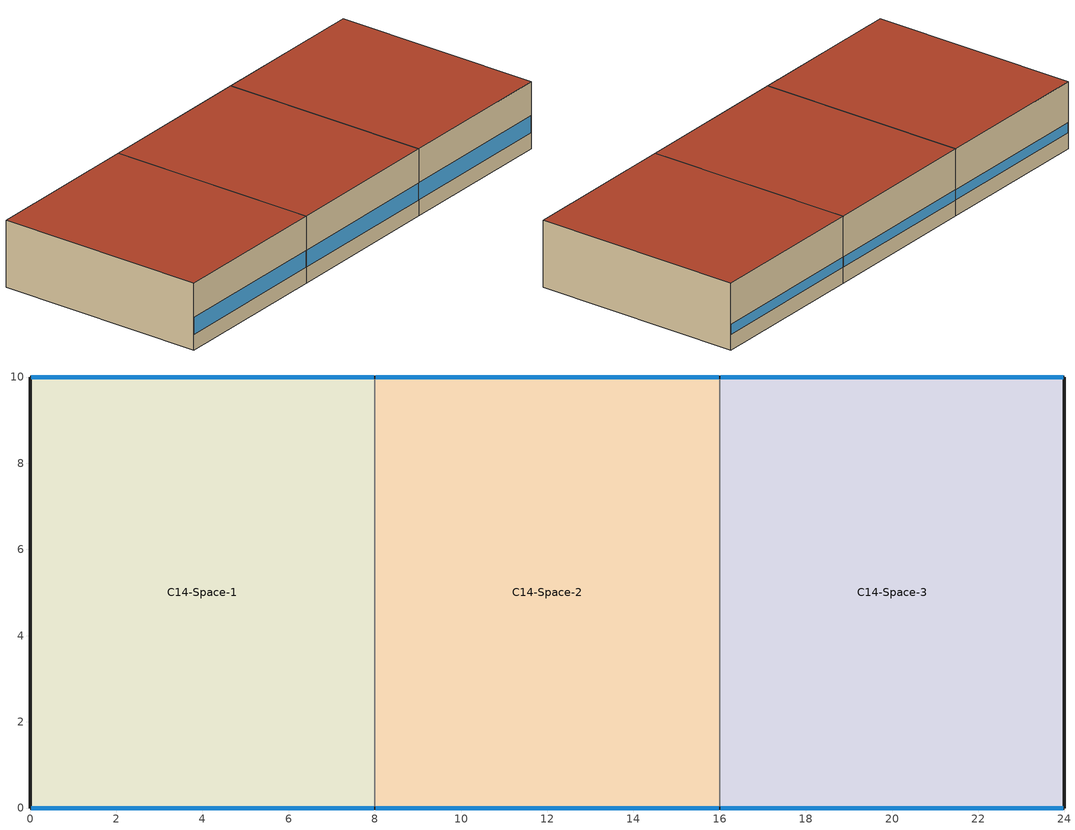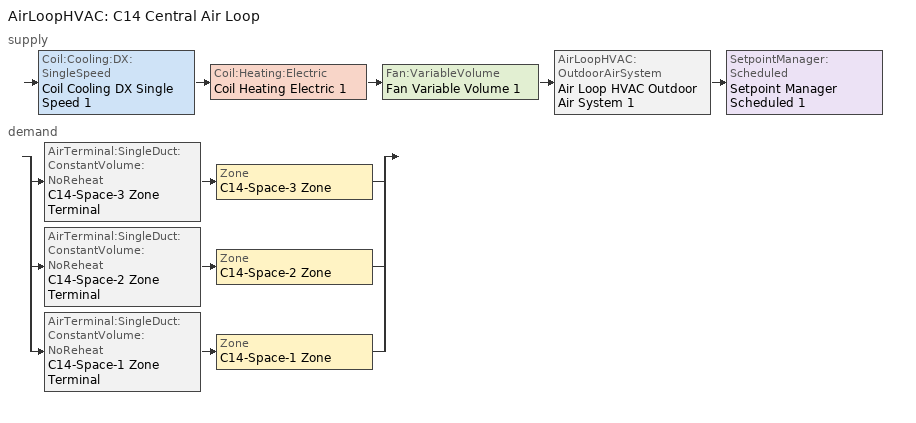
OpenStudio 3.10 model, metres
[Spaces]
C14-Space-1
 floor ground: 0,0 0,10 8,10 8,0 z0
 wall outside (C14WallInit): 8,10 0,10 0,0 8,0 z0:3.2
 wall to C14-Space-2: 8,0 8,10 z0:3.2
 window (C14WindowInit): 0.03,0 7.97,0 z0.76:1.57; 7.97,10 0.03,10 z0.76:1.25
 roof outside (C14RoofInit): 8,0 8,10 0,10 0,0 z3.2
C14-Space-2
 floor ground: 8,0 8,10 16,10 16,0 z0
 wall outside (C14WallInit): 16,10 8,10 / 8,0 16,0 z0:3.2
 wall to C14-Space-3: 16,0 16,10 z0:3.2
 window (C14WindowInit): 8.03,0 15.97,0 z0.76:1.57; 15.97,10 8.03,10 z0.76:1.25
 roof outside (C14RoofInit): 16,0 16,10 8,10 8,0 z3.2
C14-Space-3
 floor ground: 16,0 16,10 24,10 24,0 z0
 wall outside (C14WallInit): 16,0 24,0 24,10 16,10 z0:3.2
 window (C14WindowInit): 16.03,0 23.97,0 z0.76:1.57; 23.97,10 16.03,10 z0.76:1.25
 roof outside (C14RoofInit): 24,0 24,10 16,10 16,0 z3.2
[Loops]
AirLoopHVAC 'C14 Central Air Loop'
 supply: Coil:Cooling:DX:SingleSpeed 'Coil Cooling DX Single Speed 1' > Coil:Heating:Electric 'Coil Heating Electric 1' > Fan:VariableVolume 'Fan Variable Volume 1' > AirLoopHVAC:OutdoorAirSystem 'Air Loop HVAC Outdoor Air System 1' > SetpointManager:Scheduled 'Setpoint Manager Scheduled 1'
 demand: split
  | AirTerminal:SingleDuct:ConstantVolume:NoReheat 'C14-Space-3 Zone Terminal' > Zone 'C14-Space-3 Zone'
  | AirTerminal:SingleDuct:ConstantVolume:NoReheat 'C14-Space-2 Zone Terminal' > Zone 'C14-Space-2 Zone'
  | AirTerminal:SingleDuct:ConstantVolume:NoReheat 'C14-Space-1 Zone Terminal' > Zone 'C14-Space-1 Zone'
[Material] Roughness=MediumSmooth; Thickness {m}=0.16; Density {kg/m3}=800; Specific Heat {J/kg-K}=900
Name | Conductivity {W/m-K}
C14WallInit Material | 0.8
C14RoofInit Material | 0.45
[Construction]
C14WallInit: C14WallInit Material
C14RoofInit: C14RoofInit Material
C14WindowInit: C14WindowInit Glazing
[WindowMaterial:SimpleGlazingSystem]
C14WindowInit Glazing: U-Factor {W/m2-K}=3.2; Solar Heat Gain Coefficient=0.4; Visible Transmittance=0.6
[BuildingStory]
Story 1: Nominal Z Coordinate {m}=0
[Space] Building Story=Story 1
Name | Thermal Zone
C14-Space-1 | C14-Space-1 Zone
C14-Space-2 | C14-Space-2 Zone
C14-Space-3 | C14-Space-3 Zone
[ThermalZone] Use Ideal Air Loads=No
Name | Thermostat
C14-Space-1 Zone | C14-Space-1 Thermostat
C14-Space-2 Zone | C14-Space-2 Thermostat
C14-Space-3 Zone | C14-Space-3 Thermostat
[Sizing:Zone] Zone Cooling Design Supply Air Temperature Input Method=SupplyAirTemperature; Zone Cooling Design Supply Air Temperature {C}=14; Zone Cooling Design Supply Air Temperature Difference {deltaC}=11.11; Zone Heating Design Supply Air Temperature Input Method=SupplyAirTemperature; Zone Heating Design Supply Air Temperature {C}=40; Zone Heating Design Supply Air Temperature Difference {deltaC}=11.11; Zone Cooling Design Supply Air Humidity Ratio {kg-H2O/kg-air}=0.0085; Zone Heating Design Supply Air Humidity Ratio {kg-H2O/kg-air}=0.008; Cooling Design Air Flow Method=DesignDay; Heating Design Air Flow Method=DesignDay; Account for Dedicated Outdoor Air System=No; Dedicated Outdoor Air System Control Strategy=NeutralSupplyAir; Dedicated Outdoor Air Low Setpoint Temperature for Design {C}=autosize; Dedicated Outdoor Air High Setpoint Temperature for Design {C}=autosize; Zone Load Sizing Method=Sensible Load Only No Latent Load; Zone Latent Cooling Design Supply Air Humidity Ratio Input Method=HumidityRatioDifference; Zone Cooling Design Supply Air Humidity Ratio Difference {kgWater/kgDryAir}=0.005; Zone Latent Heating Design Supply Air Humidity Ratio Input Method=HumidityRatioDifference; Zone Humidification Design Supply Air Humidity Ratio Difference {kgWater/kgDryAir}=0.005; Sizing Option=Coincident
C14-Space-1 Zone; C14-Space-2 Zone; C14-Space-3 Zone
[Zone equipment]
C14-Space-1 Zone: C14-Space-1 Zone Terminal
C14-Space-2 Zone: C14-Space-2 Zone Terminal
C14-Space-3 Zone: C14-Space-3 Zone Terminal
[ThermostatSetpoint:DualSetpoint]
Name | Heating Setpoint Temperature Schedule | Cooling Setpoint Temperature Schedule
C14-Space-1 Thermostat | C14-Space-1 HtgSch | C14-Space-1 ClgSch
C14-Space-2 Thermostat | C14-Space-2 HtgSch | C14-Space-2 ClgSch
C14-Space-3 Thermostat | C14-Space-3 HtgSch | C14-Space-3 ClgSch
[AirLoopHVAC]
C14 Central Air Loop: Availability Schedule=Always On Discrete; Design Supply Air Flow Rate {m3/s}=autosize; Design Return Air Flow Fraction of Supply Air Flow=1
[Sizing:System]
C14 Central Air Loop: Central Heating Maximum System Air Flow Ratio=0.3; Preheat Design Temperature {C}=7; Preheat Design Humidity Ratio {kg-H2O/kg-Air}=0.008; Precool Design Temperature {C}=12.8; Precool Design Humidity Ratio {kg-H2O/kg-Air}=0.008; Central Cooling Design Supply Air Temperature {C}=12.8; Central Heating Design Supply Air Temperature {C}=16.7; 100% Outdoor Air in Cooling=Yes; 100% Outdoor Air in Heating=Yes; Central Cooling Design Supply Air Humidity Ratio {kg-H2O/kg-Air}=0.0085; Zone Maximum Outdoor Air Fraction=1; Cooling Supply Air Flow Rate Per Floor Area {m3/s-m2}=0.00996765; Cooling Fraction of Autosized Cooling Supply Air Flow Rate=1; Cooling Supply Air Flow Rate Per Unit Cooling Capacity {m3/s-W}=3.94755e-05; Heating Supply Air Flow Rate Per Floor Area {m3/s-m2}=0.00996765; Heating Fraction of Autosized Heating Supply Air Flow Rate=1; Heating Fraction of Autosized Cooling Supply Air Flow Rate=1; Heating Supply Air Flow Rate Per Unit Heating Capacity {m3/s-W}=3.15882e-05; Cooling Design Capacity Method=CoolingDesignCapacity; Cooling Design Capacity {W}=autosize; Cooling Design Capacity Per Floor Area {W/m2}=234.7; Fraction of Autosized Cooling Design Capacity=1; Heating Design Capacity Method=HeatingDesignCapacity; Heating Design Capacity {W}=autosize; Heating Design Capacity Per Floor Area {W/m2}=157; Fraction of Autosized Heating Design Capacity=1; Central Cooling Capacity Control Method=OnOff; Occupant Diversity=autosize
[Controller:OutdoorAir]
Controller Outdoor Air 1: Minimum Outdoor Air Flow Rate {m3/s}=0; Maximum Outdoor Air Flow Rate {m3/s}=Autosize; Economizer Control Type=NoEconomizer; Economizer Control Action Type=ModulateFlow; Economizer Maximum Limit Dry-Bulb Temperature {C}=28; Economizer Maximum Limit Enthalpy {J/kg}=64000; Economizer Minimum Limit Dry-Bulb Temperature {C}=-100; Lockout Type=NoLockout; Minimum Limit Type=FixedMinimum; Controller Mechanical Ventilation=Controller Mechanical Ventilation 1; High Humidity Control=No; High Humidity Outdoor Air Flow Ratio=1; Control High Indoor Humidity Based on Outdoor Humidity Ratio=Yes; Heat Recovery Bypass Control Type=BypassWhenWithinEconomizerLimits; Economizer Operation Staging=InterlockedWithMechanicalCooling
[Controller:MechanicalVentilation]
Controller Mechanical Ventilation 1: Availability Schedule=Always On Discrete
[AirLoopHVAC:OutdoorAirSystem]
Air Loop HVAC Outdoor Air System 1: Controller=Controller Outdoor Air 1
[Fan:VariableVolume]
Fan Variable Volume 1: Availability Schedule=Always On Discrete; Fan Total Efficiency=0.6045; Pressure Rise {Pa}=1017.592; Maximum Flow Rate {m3/s}=Autosize; Fan Power Minimum Flow Rate Input Method=FixedFlowRate; Fan Power Minimum Flow Fraction=0; Fan Power Minimum Air Flow Rate {m3/s}=0; Motor Efficiency=0.93; Motor In Airstream Fraction=1; Fan Power Coefficient 1=0.0407599; Fan Power Coefficient 2=0.088045; Fan Power Coefficient 3=-0.0729261; Fan Power Coefficient 4=0.94374; Fan Power Coefficient 5=0
[Coil:Heating:Electric]
Coil Heating Electric 1: Availability Schedule=Always On Discrete
[Coil:Cooling:DX:SingleSpeed]
Coil Cooling DX Single Speed 1: Availability Schedule=Always On Discrete; Rated Total Cooling Capacity {W}=autosize; Rated Sensible Heat Ratio=autosize; Rated COP {W/W}=3; Rated Air Flow Rate {m3/s}=autosize; Rated Evaporator Fan Power Per Volume Flow Rate 2017 {W/(m3/s)}=773.3; Rated Evaporator Fan Power Per Volume Flow Rate 2023 {W/(m3/s)}=934.4; Total Cooling Capacity Function of Temperature Curve=Curve Biquadratic 1; Total Cooling Capacity Function of Flow Fraction Curve=Curve Quadratic 1; Energy Input Ratio Function of Temperature Curve=Curve Biquadratic 2; Energy Input Ratio Function of Flow Fraction Curve=Curve Quadratic 2; Part Load Fraction Correlation Curve=Curve Quadratic 3; Minimum Outdoor Dry-Bulb Temperature for Compressor Operation {C}=-25; Nominal Time for Condensate Removal to Begin {s}=0; Ratio of Initial Moisture Evaporation Rate and Steady State Latent Capacity=0; Maximum Cycling Rate {cycles/hr}=0; Latent Capacity Time Constant {s}=0; Condenser Type=AirCooled; Evaporative Condenser Effectiveness=0.9; Evaporative Condenser Air Flow Rate {m3/s}=autosize; Evaporative Condenser Pump Rated Power Consumption {W}=autosize; Crankcase Heater Capacity {W}=0; Maximum Outdoor Dry-Bulb Temperature for Crankcase Heater Operation {C}=10; Basin Heater Capacity {W/K}=0; Basin Heater Setpoint Temperature {C}=2
[SetpointManager:Scheduled]
Setpoint Manager Scheduled 1: Control Variable=Temperature; Schedule=C14 Central Air Loop SAT
[AirTerminal:SingleDuct:ConstantVolume:NoReheat] Availability Schedule=Always On Discrete; Maximum Air Flow Rate {m3/s}=AutoSize
C14-Space-3 Zone Terminal; C14-Space-2 Zone Terminal; C14-Space-1 Zone Terminal
[Schedule:Ruleset]
Name | Default Day Schedule
C14-Space-1 HtgSch | Schedule Day 1
C14-Space-1 ClgSch | Schedule Day 2
C14-Space-2 HtgSch | Schedule Day 3
C14-Space-2 ClgSch | Schedule Day 4
C14-Space-3 HtgSch | Schedule Day 5
C14-Space-3 ClgSch | Schedule Day 6
C14 Central Air Loop SAT | Schedule Day 7
[Schedule:Day]
Schedule Day 1; Schedule Day 3; Schedule Day 5: 24, 0, 21
Schedule Day 2; Schedule Day 4; Schedule Day 6: 24, 0, 24
Schedule Day 7: 24, 0, 13
[Schedule:Constant]
Always On Discrete: Value=1
[Curve:Biquadratic] Minimum Value of x=17; Maximum Value of x=22; Minimum Value of y=13; Maximum Value of y=46
Name | Coefficient1 Constant | Coefficient2 x | Coefficient3 x**2 | Coefficient4 y | Coefficient5 y**2 | Coefficient6 x*y
Curve Biquadratic 1 | 0.942588 | 0.00954335 | 0.00068377 | -0.0110427 | 5.249e-06 | -9.72e-06
Curve Biquadratic 2 | 0.342414 | 0.034885 | -0.0006237 | 0.00497722 | 0.000437951 | -0.000728028
[Curve:Quadratic]
Name | Coefficient1 Constant | Coefficient2 x | Coefficient3 x**2 | Minimum Value of x | Maximum Value of x
Curve Quadratic 1 | 0.8 | 0.2 | 0 | 0.5 | 1.5
Curve Quadratic 2 | 1.1552 | -0.1808 | 0.0256 | 0.5 | 1.5
Curve Quadratic 3 | 0.85 | 0.15 | 0 | 0 | 1
